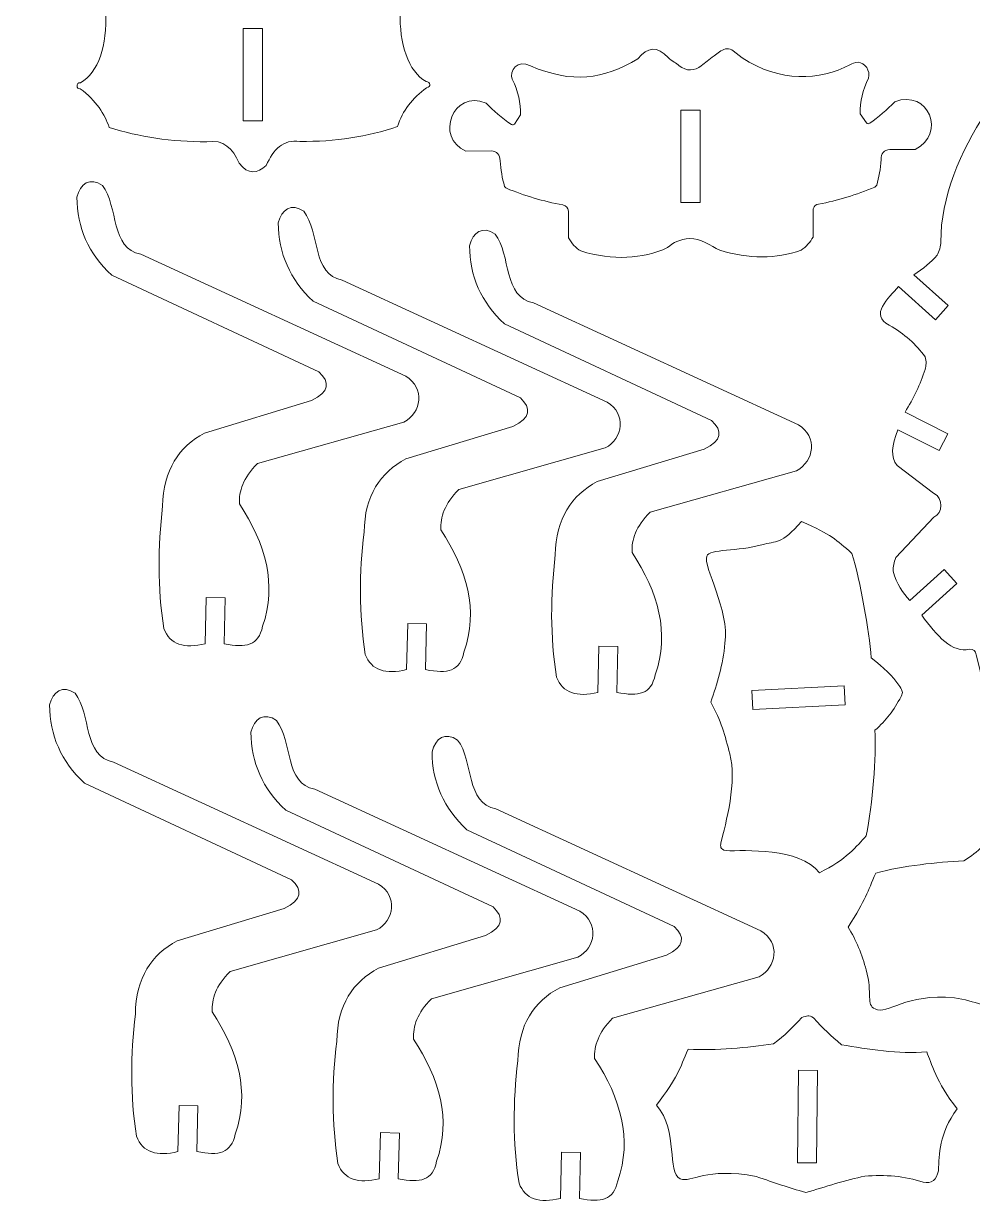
# Model space of a CAD drawing. Header units: millimetres. Extents: x -104 to 103, y -139 to 109.
# Drawn here: x -104.4 to 2.9, y -139.2 to -5.6 of the extents above; entities that cross this region are included whole.
import ezdxf

# ---------------------------------------------------------------- set-up
doc = ezdxf.new("R2010")
doc.units = ezdxf.units.MM
doc.header["$MEASUREMENT"] = 0
doc.layers.add('Camada 1', color=7, linetype='Continuous')

msp = doc.modelspace()

# ---------------------------------------------------------------- linework, layer by layer
at = {"layer": 'Camada 1', "color": 22, "lineweight": 5}
for points in [[(-79.5614, -16.6367), (-77.3848, -16.6367), (-77.3848, -6.1771), (-79.5614, -6.1771), (-79.5614, -16.6367)], [(-30.0375, -25.8794), (-27.8609, -25.8794), (-27.8609, -15.4198), (-30.0375, -15.4198), (-30.0375, -25.8794)]]:
    msp.add_lwpolyline(points, close=True, dxfattribs=at)
for points, knots in [([(-98.523, 19.565), (-93.9081, 16.8086), (-88.4135, 16.693), (-84.4904, 19.487), (-84.4904, 19.487), (-83.8547, 19.9994), (-83.2411, 20.0253), (-82.6494, 19.5645), (-82.6494, 19.5645), (-80.1842, 17.5543), (-77.4121, 17.1266), (-74.1553, 19.6863), (-74.1553, 19.6863), (-73.7269, 19.9688), (-73.2712, 19.9939), (-72.7882, 19.7616), (-72.7882, 19.7616), (-67.6237, 16.5346), (-62.7792, 16.942), (-58.1535, 19.836), (-58.1535, 19.836), (-57.0423, 20.2138), (-56.0521, 19.1892), (-56.4879, 17.9128), (-56.4879, 17.9128), (-57.4073, 15.3355), (-58.237, 12.948), (-56.3159, 10.8503), (-56.3159, 10.8503), (-55.0626, 8.6309), (-54.4555, 6.4345), (-56.1568, 4.3198), (-56.1568, 4.3198), (-58.3031, 2.5494), (-60.765, 1.6205), (-63.3701, 1.0739), (-63.3701, 1.0739), (-63.0737, -2.5569), (-61.7649, -2.4256), (-61.7822, -4.3425), (-61.7822, -4.3425), (-61.9094, -7.8312), (-60.885, -11.0652), (-58.849, -12.1951), (-58.849, -12.1951), (-58.3907, -12.242), (-58.2263, -12.7658), (-58.8046, -12.9036), (-58.8046, -12.9036), (-60.4185, -14.0452), (-61.5458, -15.4856), (-62.0853, -17.2872), (-62.0853, -17.2872), (-65.4737, -18.436), (-69.1583, -18.9945), (-73.1388, -18.9629), (-73.1388, -18.9629), (-75.04, -18.6869), (-76.1657, -19.8619), (-76.9388, -21.6967), (-76.9388, -21.6967), (-77.9469, -22.5952), (-78.9698, -22.7834), (-80.025, -21.4095), (-80.025, -21.4095), (-80.711, -19.7779), (-81.7637, -18.7146), (-83.682, -18.9949), (-83.682, -18.9949), (-87.6887, -19.015), (-91.3415, -18.4443), (-94.701, -17.3841), (-94.701, -17.3841), (-95.2491, -15.8697), (-96.1386, -14.3642), (-98, -12.9915), (-98, -12.9915), (-98.4762, -13.0764), (-98.4605, -12.292), (-97.9676, -12.3113), (-97.9676, -12.3113), (-95.9265, -11.1969), (-94.9405, -8.056), (-95.0897, -4.3387), (-95.0897, -4.3387), (-95.0744, -2.5643), (-93.4596, -1.8243), (-93.5253, 0.9843), (-93.5253, 0.9843), (-100.6867, 2.6336), (-104.3966, 5.5456), (-99.6402, 12.5444), (-99.6402, 12.5444), (-99.1575, 14.1728), (-100.002, 16.1434), (-100.6192, 18.1849), (-100.6192, 18.1849), (-100.7056, 19.3972), (-99.6475, 20.1222), (-98.523, 19.565)], [0, 0, 0, 0, 0.04, 0.04, 0.04, 0.04, 0.08, 0.08, 0.08, 0.08, 0.12, 0.12, 0.12, 0.12, 0.16, 0.16, 0.16, 0.16, 0.2, 0.2, 0.2, 0.2, 0.24, 0.24, 0.24, 0.24, 0.28, 0.28, 0.28, 0.28, 0.32, 0.32, 0.32, 0.32, 0.36, 0.36, 0.36, 0.36, 0.4, 0.4, 0.4, 0.4, 0.44, 0.44, 0.44, 0.44, 0.48, 0.48, 0.48, 0.48, 0.52, 0.52, 0.52, 0.52, 0.56, 0.56, 0.56, 0.56, 0.6, 0.6, 0.6, 0.6, 0.64, 0.64, 0.64, 0.64, 0.68, 0.68, 0.68, 0.68, 0.72, 0.72, 0.72, 0.72, 0.76, 0.76, 0.76, 0.76, 0.8, 0.8, 0.8, 0.8, 0.84, 0.84, 0.84, 0.84, 0.88, 0.88, 0.88, 0.88, 0.92, 0.92, 0.92, 0.92, 0.96, 0.96, 0.96, 0.96, 1, 1, 1, 1]), ([(-52.0763, -14.6231), (-51.2447, -15.4859), (-50.2964, -16.3005), (-49.2072, -17.0572), (-49.2072, -17.0572), (-49.0544, -17.1328), (-48.9502, -17.0929), (-48.8681, -17.0007), (-48.8681, -17.0007), (-48.8681, -17.0007), (-48.1618, -15.9543), (-48.1618, -15.9543), (-48.1618, -15.9543), (-48.1391, -14.6293), (-48.4338, -13.2885), (-49.1114, -11.929), (-49.1114, -11.929), (-49.4672, -11.0482), (-48.5608, -9.5544), (-47.0443, -10.4164), (-47.0443, -10.4164), (-42.2934, -12.4258), (-38.875, -11.9751), (-34.8856, -9.6115), (-34.8856, -9.6115), (-33.8165, -8.2717), (-32.6889, -8.1048), (-31.4841, -9.4783), (-31.4841, -9.4783), (-30.9912, -9.894), (-30.5765, -10.0943), (-30.2229, -10.3951), (-30.2229, -10.3951), (-29.4355, -11.065), (-28.4561, -10.9903), (-27.7209, -10.3864), (-27.7209, -10.3864), (-27.3105, -10.0493), (-26.8237, -9.7216), (-26.2706, -9.2741), (-26.2706, -9.2741), (-26.2706, -9.2741), (-25.5153, -8.7137), (-25.5153, -8.7137), (-25.5153, -8.7137), (-25.0338, -8.4129), (-24.5634, -8.3671), (-24.1088, -8.6938), (-24.1088, -8.6938), (-24.1088, -8.6938), (-23.0976, -9.5015), (-23.0976, -9.5015), (-23.0976, -9.5015), (-18.8594, -12.3021), (-14.2911, -12.0728), (-10.8997, -10.2904), (-10.8997, -10.2904), (-10.6591, -10.1504), (-10.3684, -10.0433), (-9.9879, -9.9952), (-9.9879, -9.9952), (-9.2235, -10.0272), (-8.5363, -10.9899), (-8.8221, -11.7884), (-8.8221, -11.7884), (-9.4305, -13.1259), (-9.8, -14.4683), (-9.7435, -15.8202), (-9.7435, -15.8202), (-9.7435, -15.8202), (-9.03, -16.8617), (-9.03, -16.8617), (-9.03, -16.8617), (-8.9184, -16.9992), (-8.7915, -16.981), (-8.6574, -16.8919), (-8.6574, -16.8919), (-7.667, -16.2074), (-6.7319, -15.386), (-5.8384, -14.4618), (-5.8384, -14.4618), (-1.9681, -13.013), (0.0042, -18.126), (-3.5245, -19.8709), (-3.5245, -19.8709), (-3.5245, -19.8709), (-6.3765, -19.8709), (-6.3765, -19.8709), (-6.3765, -19.8709), (-7.0712, -19.9375), (-7.4076, -20.3173), (-7.3857, -21.0103), (-7.3857, -21.0103), (-7.444, -22.0697), (-7.6183, -23.0214), (-7.8684, -23.9027), (-7.8684, -23.9027), (-7.9174, -23.9857), (-7.9881, -24.0596), (-8.0877, -24.1219), (-8.0877, -24.1219), (-10.1865, -25.007), (-12.3044, -25.6821), (-14.45, -26.0502), (-14.45, -26.0502), (-14.7481, -26.0986), (-14.9637, -26.2627), (-15.0586, -26.5965), (-15.0586, -26.5965), (-15.0586, -26.5965), (-15.0776, -29.7821), (-15.0776, -29.7821), (-15.0776, -29.7821), (-15.4112, -30.3519), (-15.8305, -30.8696), (-16.4378, -31.2722), (-16.4378, -31.2722), (-19.2586, -32.2701), (-22.3236, -32.273), (-25.6326, -31.2809), (-25.6326, -31.2809), (-26.6559, -30.7668), (-27.8738, -29.8872), (-29.0058, -29.9616), (-29.0058, -29.9616), (-30.2006, -30.0313), (-30.8965, -30.3896), (-31.5338, -30.9838), (-31.5338, -30.9838), (-34.4415, -32.2694), (-37.6931, -32.4692), (-41.36, -31.3591), (-41.36, -31.3591), (-41.9224, -31.0035), (-42.3933, -30.5283), (-42.7305, -29.8786), (-42.7305, -29.8786), (-42.7305, -29.8786), (-42.7516, -26.8547), (-42.7516, -26.8547), (-42.7516, -26.8547), (-42.7823, -26.4798), (-42.9814, -26.2361), (-43.3841, -26.1511), (-43.3841, -26.1511), (-45.6151, -25.7461), (-47.7323, -25.1012), (-49.7597, -24.2672), (-49.7597, -24.2672), (-49.8603, -24.2164), (-49.9348, -24.1388), (-49.9814, -24.0447), (-49.9814, -24.0447), (-50.2429, -23.1205), (-50.4196, -22.1627), (-50.4834, -21.1606), (-50.4834, -21.1606), (-50.4806, -20.447), (-50.8403, -20.09), (-51.5005, -20.0283), (-51.5005, -20.0283), (-51.5005, -20.0283), (-54.3525, -20.0482), (-54.3525, -20.0482), (-54.3525, -20.0482), (-57.9011, -18.5335), (-55.8402, -13.0564), (-52.0763, -14.6231)], [0, 0, 0, 0, 0.02380952, 0.02380952, 0.02380952, 0.02380952, 0.04761905, 0.04761905, 0.04761905, 0.04761905, 0.07142857, 0.07142857, 0.07142857, 0.07142857, 0.0952381, 0.0952381, 0.0952381, 0.0952381, 0.11904762, 0.11904762, 0.11904762, 0.11904762, 0.14285714, 0.14285714, 0.14285714, 0.14285714, 0.16666667, 0.16666667, 0.16666667, 0.16666667, 0.19047619, 0.19047619, 0.19047619, 0.19047619, 0.21428571, 0.21428571, 0.21428571, 0.21428571, 0.23809524, 0.23809524, 0.23809524, 0.23809524, 0.26190476, 0.26190476, 0.26190476, 0.26190476, 0.28571429, 0.28571429, 0.28571429, 0.28571429, 0.30952381, 0.30952381, 0.30952381, 0.30952381, 0.33333333, 0.33333333, 0.33333333, 0.33333333, 0.35714286, 0.35714286, 0.35714286, 0.35714286, 0.38095238, 0.38095238, 0.38095238, 0.38095238, 0.4047619, 0.4047619, 0.4047619, 0.4047619, 0.42857143, 0.42857143, 0.42857143, 0.42857143, 0.45238095, 0.45238095, 0.45238095, 0.45238095, 0.47619048, 0.47619048, 0.47619048, 0.47619048, 0.5, 0.5, 0.5, 0.5, 0.52380952, 0.52380952, 0.52380952, 0.52380952, 0.54761905, 0.54761905, 0.54761905, 0.54761905, 0.57142857, 0.57142857, 0.57142857, 0.57142857, 0.5952381, 0.5952381, 0.5952381, 0.5952381, 0.61904762, 0.61904762, 0.61904762, 0.61904762, 0.64285714, 0.64285714, 0.64285714, 0.64285714, 0.66666667, 0.66666667, 0.66666667, 0.66666667, 0.69047619, 0.69047619, 0.69047619, 0.69047619, 0.71428571, 0.71428571, 0.71428571, 0.71428571, 0.73809524, 0.73809524, 0.73809524, 0.73809524, 0.76190476, 0.76190476, 0.76190476, 0.76190476, 0.78571429, 0.78571429, 0.78571429, 0.78571429, 0.80952381, 0.80952381, 0.80952381, 0.80952381, 0.83333333, 0.83333333, 0.83333333, 0.83333333, 0.85714286, 0.85714286, 0.85714286, 0.85714286, 0.88095238, 0.88095238, 0.88095238, 0.88095238, 0.9047619, 0.9047619, 0.9047619, 0.9047619, 0.92857143, 0.92857143, 0.92857143, 0.92857143, 0.95238095, 0.95238095, 0.95238095, 0.95238095, 0.97619048, 0.97619048, 0.97619048, 0.97619048, 1, 1, 1, 1]), ([(12.8209, -9.7805), (12.8209, -9.7805), (13.1247, -25.4746), (13.1247, -25.4746), (13.1247, -25.4746), (13.1247, -25.4746), (15.2731, -25.4306), (15.2731, -25.4306), (15.2731, -25.4306), (15.2731, -25.4306), (14.9515, -9.7349), (14.9515, -9.7349), (14.9515, -9.7349), (18.9311, -8.0171), (29.0247, -19.8304), (29.2074, -29.7046), (29.2074, -29.7046), (29.3872, -31.2252), (30.5644, -32.3892), (32.424, -33.3091), (32.424, -33.3091), (32.424, -33.3091), (28.6796, -36.9647), (28.6796, -36.9647), (28.6796, -36.9647), (28.6796, -36.9647), (30.1784, -38.4999), (30.1784, -38.4999), (30.1784, -38.4999), (30.1784, -38.4999), (34.1991, -34.5745), (34.1991, -34.5745), (34.1991, -34.5745), (35.0609, -35.3628), (35.7021, -36.1599), (36.1924, -36.9632), (36.1924, -36.9632), (36.552, -37.8017), (36.3393, -38.4628), (35.4361, -38.9103), (35.4361, -38.9103), (33.9063, -39.828), (32.615, -40.9975), (31.6346, -42.4953), (31.6346, -42.4953), (31.255, -43.1437), (31.3627, -43.8303), (31.804, -44.5433), (31.804, -44.5433), (32.428, -46.2705), (33.2086, -47.5983), (34.0333, -48.8145), (34.0333, -48.8145), (34.0333, -48.8145), (29.3147, -51.449), (29.3147, -51.449), (29.3147, -51.449), (29.3147, -51.449), (30.3606, -53.3223), (30.3606, -53.3223), (30.3606, -53.3223), (30.3606, -53.3223), (34.9297, -50.7713), (34.9297, -50.7713), (34.9297, -50.7713), (35.689, -52.3203), (36.0532, -53.7834), (35.0074, -54.9403), (35.0074, -54.9403), (35.0074, -54.9403), (31.1843, -58.0866), (31.1843, -58.0866), (31.1843, -58.0866), (30.1161, -58.7653), (30.0724, -60.1695), (31.2677, -60.8061), (31.2677, -60.8061), (31.2677, -60.8061), (35.7459, -65.2177), (35.7459, -65.2177), (35.7459, -65.2177), (35.9799, -65.6934), (36.1402, -66.1902), (36.139, -66.7341), (36.139, -66.7341), (35.8845, -67.9855), (35.2797, -69.1102), (34.385, -70.1305), (34.385, -70.1305), (34.385, -70.1305), (30.3599, -66.7721), (30.3599, -66.7721), (30.3599, -66.7721), (30.3599, -66.7721), (28.9884, -68.4221), (28.9884, -68.4221), (28.9884, -68.4221), (28.9884, -68.4221), (33.0999, -71.8397), (33.0999, -71.8397), (33.0999, -71.8397), (32.2901, -73.0288), (31.4554, -74.1017), (30.5298, -74.9804), (30.5298, -74.9804), (29.6468, -75.7854), (28.9367, -75.9729), (27.871, -75.893), (27.871, -75.893), (27.3903, -75.9274), (27.1438, -76.1523), (27.1315, -76.5679), (27.1315, -76.5679), (25.5416, -82.6955), (25.8731, -89.2994), (20.1162, -93.7542), (20.1162, -93.7542), (18.6141, -93.4616), (17.0987, -92.9002), (15.562, -91.9059), (15.562, -91.9059), (14.2438, -92.8131), (12.809, -93.5661), (11.0874, -93.9394), (11.0874, -93.9394), (5.9973, -91.1199), (5.1578, -84.1781), (3.3732, -77.0552), (3.3732, -77.0552), (3.3267, -76.6209), (3.0753, -76.4125), (2.619, -76.43), (2.619, -76.43), (0.6987, -76.8858), (-1.0595, -74.9762), (-2.784, -72.5758), (-2.784, -72.5758), (-2.784, -72.5758), (1.1838, -68.9924), (1.1838, -68.9924), (1.1838, -68.9924), (1.1838, -68.9924), (-0.2541, -67.4001), (-0.2541, -67.4001), (-0.2541, -67.4001), (-0.2541, -67.4001), (-4.1378, -70.9074), (-4.1378, -70.9074), (-4.1378, -70.9074), (-4.928, -70.0986), (-5.5857, -69.0455), (-6.0298, -67.599), (-6.0298, -67.599), (-6.0241, -67.1225), (-5.9289, -66.6166), (-5.7031, -66.0679), (-5.7031, -66.0679), (-5.7031, -66.0679), (-1.4057, -61.4763), (-1.4057, -61.4763), (-1.4057, -61.4763), (-0.4073, -61), (-0.2569, -59.4059), (-1.434, -58.7557), (-1.434, -58.7557), (-1.434, -58.7557), (-5.5732, -55.6399), (-5.5732, -55.6399), (-5.5732, -55.6399), (-6.3015, -54.7169), (-6.223, -53.3446), (-5.4762, -51.6001), (-5.4762, -51.6001), (-5.4762, -51.6001), (-0.8063, -53.9616), (-0.8063, -53.9616), (-0.8063, -53.9616), (-0.8063, -53.9616), (0.1804, -52.0485), (0.1804, -52.0485), (0.1804, -52.0485), (0.1804, -52.0485), (-4.6608, -49.6082), (-4.6608, -49.6082), (-4.6608, -49.6082), (-3.7427, -48.0368), (-2.9283, -46.4387), (-2.3989, -44.7665), (-2.3989, -44.7665), (-2.2722, -44.3354), (-2.2385, -43.8746), (-2.4087, -43.3491), (-2.4087, -43.3491), (-3.4011, -41.9373), (-4.7225, -40.725), (-6.4685, -39.7699), (-6.4685, -39.7699), (-8.7515, -38.621), (-6.5383, -36.6621), (-5.4103, -35.387), (-5.4103, -35.387), (-5.4103, -35.387), (-1.2321, -39.1442), (-1.2321, -39.1442), (-1.2321, -39.1442), (-1.2321, -39.1442), (0.2026, -37.5488), (0.2026, -37.5488), (0.2026, -37.5488), (0.2026, -37.5488), (-3.6886, -34.0498), (-3.6886, -34.0498), (-3.6886, -34.0498), (-2.6233, -33.3545), (-1.7032, -32.629), (-1.0414, -31.8501), (-1.0414, -31.8501), (-0.7798, -31.3614), (-0.6402, -30.8502), (-0.6226, -30.3165), (-0.6226, -30.3165), (-0.6748, -20.5278), (8.4518, -8.2205), (12.8209, -9.7805)], [0, 0, 0, 0, 0.01785714, 0.01785714, 0.01785714, 0.01785714, 0.03571429, 0.03571429, 0.03571429, 0.03571429, 0.05357143, 0.05357143, 0.05357143, 0.05357143, 0.07142857, 0.07142857, 0.07142857, 0.07142857, 0.08928571, 0.08928571, 0.08928571, 0.08928571, 0.10714286, 0.10714286, 0.10714286, 0.10714286, 0.125, 0.125, 0.125, 0.125, 0.14285714, 0.14285714, 0.14285714, 0.14285714, 0.16071429, 0.16071429, 0.16071429, 0.16071429, 0.17857143, 0.17857143, 0.17857143, 0.17857143, 0.19642857, 0.19642857, 0.19642857, 0.19642857, 0.21428571, 0.21428571, 0.21428571, 0.21428571, 0.23214286, 0.23214286, 0.23214286, 0.23214286, 0.25, 0.25, 0.25, 0.25, 0.26785714, 0.26785714, 0.26785714, 0.26785714, 0.28571429, 0.28571429, 0.28571429, 0.28571429, 0.30357143, 0.30357143, 0.30357143, 0.30357143, 0.32142857, 0.32142857, 0.32142857, 0.32142857, 0.33928571, 0.33928571, 0.33928571, 0.33928571, 0.35714286, 0.35714286, 0.35714286, 0.35714286, 0.375, 0.375, 0.375, 0.375, 0.39285714, 0.39285714, 0.39285714, 0.39285714, 0.41071429, 0.41071429, 0.41071429, 0.41071429, 0.42857143, 0.42857143, 0.42857143, 0.42857143, 0.44642857, 0.44642857, 0.44642857, 0.44642857, 0.46428571, 0.46428571, 0.46428571, 0.46428571, 0.48214286, 0.48214286, 0.48214286, 0.48214286, 0.5, 0.5, 0.5, 0.5, 0.51785714, 0.51785714, 0.51785714, 0.51785714, 0.53571429, 0.53571429, 0.53571429, 0.53571429, 0.55357143, 0.55357143, 0.55357143, 0.55357143, 0.57142857, 0.57142857, 0.57142857, 0.57142857, 0.58928571, 0.58928571, 0.58928571, 0.58928571, 0.60714286, 0.60714286, 0.60714286, 0.60714286, 0.625, 0.625, 0.625, 0.625, 0.64285714, 0.64285714, 0.64285714, 0.64285714, 0.66071429, 0.66071429, 0.66071429, 0.66071429, 0.67857143, 0.67857143, 0.67857143, 0.67857143, 0.69642857, 0.69642857, 0.69642857, 0.69642857, 0.71428571, 0.71428571, 0.71428571, 0.71428571, 0.73214286, 0.73214286, 0.73214286, 0.73214286, 0.75, 0.75, 0.75, 0.75, 0.76785714, 0.76785714, 0.76785714, 0.76785714, 0.78571429, 0.78571429, 0.78571429, 0.78571429, 0.80357143, 0.80357143, 0.80357143, 0.80357143, 0.82142857, 0.82142857, 0.82142857, 0.82142857, 0.83928571, 0.83928571, 0.83928571, 0.83928571, 0.85714286, 0.85714286, 0.85714286, 0.85714286, 0.875, 0.875, 0.875, 0.875, 0.89285714, 0.89285714, 0.89285714, 0.89285714, 0.91071429, 0.91071429, 0.91071429, 0.91071429, 0.92857143, 0.92857143, 0.92857143, 0.92857143, 0.94642857, 0.94642857, 0.94642857, 0.94642857, 0.96428571, 0.96428571, 0.96428571, 0.96428571, 0.98214286, 0.98214286, 0.98214286, 0.98214286, 1, 1, 1, 1]), ([(-98.3687, -25.2608), (-98.005, -23.7377), (-96.8819, -22.96), (-95.4746, -23.942), (-95.4746, -23.942), (-93.6519, -26.3509), (-94.573, -31.1002), (-91.1363, -31.7338), (-91.1363, -31.7338), (-91.1363, -31.7338), (-61.1633, -45.5409), (-61.1633, -45.5409), (-61.1633, -45.5409), (-58.9485, -46.8672), (-59.3699, -49.6684), (-61.3698, -50.7333), (-61.3698, -50.7333), (-61.3698, -50.7333), (-77.9444, -55.4319), (-77.9444, -55.4319), (-77.9444, -55.4319), (-79.5689, -57.0521), (-80.0377, -58.5513), (-79.9812, -59.9955), (-79.9812, -59.9955), (-77.0087, -64.5074), (-75.7008, -69.0993), (-77.3602, -73.8346), (-77.3602, -73.8346), (-77.8291, -76.0245), (-79.1985, -76.3118), (-81.7008, -75.8174), (-81.7008, -75.8174), (-81.7008, -75.8174), (-81.5816, -70.6351), (-81.5816, -70.6351), (-81.5816, -70.6351), (-81.5816, -70.6351), (-83.7265, -70.5857), (-83.7265, -70.5857), (-83.7265, -70.5857), (-83.7265, -70.5857), (-83.8469, -75.8174), (-83.8469, -75.8174), (-83.8469, -75.8174), (-86.2072, -76.3824), (-87.8461, -75.9185), (-88.5269, -74.0895), (-88.5269, -74.0895), (-89.2563, -69.4778), (-89.2215, -64.8678), (-88.6636, -60.2592), (-88.6636, -60.2592), (-88.5882, -56.12), (-86.8303, -53.5185), (-83.9211, -51.9694), (-83.9211, -51.9694), (-83.9211, -51.9694), (-71.8288, -48.2852), (-71.8288, -48.2852), (-71.8288, -48.2852), (-69.7932, -47.3223), (-69.7169, -46.2318), (-70.9808, -45.0541), (-70.9808, -45.0541), (-70.9808, -45.0541), (-94.4302, -34.1117), (-94.4302, -34.1117), (-94.4302, -34.1117), (-97.0471, -31.6563), (-98.36, -28.7059), (-98.3687, -25.2608)], [0, 0, 0, 0, 0.05555556, 0.05555556, 0.05555556, 0.05555556, 0.11111111, 0.11111111, 0.11111111, 0.11111111, 0.16666667, 0.16666667, 0.16666667, 0.16666667, 0.22222222, 0.22222222, 0.22222222, 0.22222222, 0.27777778, 0.27777778, 0.27777778, 0.27777778, 0.33333333, 0.33333333, 0.33333333, 0.33333333, 0.38888889, 0.38888889, 0.38888889, 0.38888889, 0.44444444, 0.44444444, 0.44444444, 0.44444444, 0.5, 0.5, 0.5, 0.5, 0.55555556, 0.55555556, 0.55555556, 0.55555556, 0.61111111, 0.61111111, 0.61111111, 0.61111111, 0.66666667, 0.66666667, 0.66666667, 0.66666667, 0.72222222, 0.72222222, 0.72222222, 0.72222222, 0.77777778, 0.77777778, 0.77777778, 0.77777778, 0.83333333, 0.83333333, 0.83333333, 0.83333333, 0.88888889, 0.88888889, 0.88888889, 0.88888889, 0.94444444, 0.94444444, 0.94444444, 0.94444444, 1, 1, 1, 1]), ([(-75.5824, -28.1864), (-75.2187, -26.6633), (-74.0956, -25.8856), (-72.6883, -26.8676), (-72.6883, -26.8676), (-70.8656, -29.2765), (-71.7867, -34.0258), (-68.35, -34.6594), (-68.35, -34.6594), (-68.35, -34.6594), (-38.377, -48.4665), (-38.377, -48.4665), (-38.377, -48.4665), (-36.1622, -49.7928), (-36.5836, -52.594), (-38.5835, -53.6589), (-38.5835, -53.6589), (-38.5835, -53.6589), (-55.1581, -58.3575), (-55.1581, -58.3575), (-55.1581, -58.3575), (-56.7826, -59.9777), (-57.2514, -61.4769), (-57.1949, -62.9211), (-57.1949, -62.9211), (-54.2224, -67.433), (-52.9145, -72.0249), (-54.5739, -76.7602), (-54.5739, -76.7602), (-55.0428, -78.9501), (-56.4122, -79.2374), (-58.9145, -78.743), (-58.9145, -78.743), (-58.9145, -78.743), (-58.7953, -73.5607), (-58.7953, -73.5607), (-58.7953, -73.5607), (-58.7953, -73.5607), (-60.9402, -73.5113), (-60.9402, -73.5113), (-60.9402, -73.5113), (-60.9402, -73.5113), (-61.0606, -78.743), (-61.0606, -78.743), (-61.0606, -78.743), (-63.4209, -79.308), (-65.0598, -78.8441), (-65.7406, -77.0151), (-65.7406, -77.0151), (-66.47, -72.4034), (-66.4352, -67.7934), (-65.8773, -63.1848), (-65.8773, -63.1848), (-65.8019, -59.0456), (-64.044, -56.4441), (-61.1348, -54.895), (-61.1348, -54.895), (-61.1348, -54.895), (-49.0425, -51.2108), (-49.0425, -51.2108), (-49.0425, -51.2108), (-47.0069, -50.2479), (-46.9306, -49.1574), (-48.1945, -47.9797), (-48.1945, -47.9797), (-48.1945, -47.9797), (-71.6439, -37.0373), (-71.6439, -37.0373), (-71.6439, -37.0373), (-74.2608, -34.5819), (-75.5737, -31.6315), (-75.5824, -28.1864)], [0, 0, 0, 0, 0.05555556, 0.05555556, 0.05555556, 0.05555556, 0.11111111, 0.11111111, 0.11111111, 0.11111111, 0.16666667, 0.16666667, 0.16666667, 0.16666667, 0.22222222, 0.22222222, 0.22222222, 0.22222222, 0.27777778, 0.27777778, 0.27777778, 0.27777778, 0.33333333, 0.33333333, 0.33333333, 0.33333333, 0.38888889, 0.38888889, 0.38888889, 0.38888889, 0.44444444, 0.44444444, 0.44444444, 0.44444444, 0.5, 0.5, 0.5, 0.5, 0.55555556, 0.55555556, 0.55555556, 0.55555556, 0.61111111, 0.61111111, 0.61111111, 0.61111111, 0.66666667, 0.66666667, 0.66666667, 0.66666667, 0.72222222, 0.72222222, 0.72222222, 0.72222222, 0.77777778, 0.77777778, 0.77777778, 0.77777778, 0.83333333, 0.83333333, 0.83333333, 0.83333333, 0.88888889, 0.88888889, 0.88888889, 0.88888889, 0.94444444, 0.94444444, 0.94444444, 0.94444444, 1, 1, 1, 1]), ([(-53.9443, -30.7593), (-53.5806, -29.2362), (-52.4575, -28.4585), (-51.0502, -29.4405), (-51.0502, -29.4405), (-49.2275, -31.8494), (-50.1486, -36.5987), (-46.7119, -37.2323), (-46.7119, -37.2323), (-46.7119, -37.2323), (-16.7389, -51.0394), (-16.7389, -51.0394), (-16.7389, -51.0394), (-14.5241, -52.3657), (-14.9455, -55.1669), (-16.9454, -56.2318), (-16.9454, -56.2318), (-16.9454, -56.2318), (-33.52, -60.9304), (-33.52, -60.9304), (-33.52, -60.9304), (-35.1445, -62.5506), (-35.6133, -64.0498), (-35.5568, -65.494), (-35.5568, -65.494), (-32.5843, -70.0059), (-31.2764, -74.5978), (-32.9358, -79.3331), (-32.9358, -79.3331), (-33.4047, -81.523), (-34.7741, -81.8103), (-37.2764, -81.3159), (-37.2764, -81.3159), (-37.2764, -81.3159), (-37.1572, -76.1336), (-37.1572, -76.1336), (-37.1572, -76.1336), (-37.1572, -76.1336), (-39.3021, -76.0842), (-39.3021, -76.0842), (-39.3021, -76.0842), (-39.3021, -76.0842), (-39.4225, -81.3159), (-39.4225, -81.3159), (-39.4225, -81.3159), (-41.7828, -81.8809), (-43.4217, -81.417), (-44.1025, -79.588), (-44.1025, -79.588), (-44.8319, -74.9763), (-44.7971, -70.3663), (-44.2392, -65.7577), (-44.2392, -65.7577), (-44.1638, -61.6185), (-42.4059, -59.017), (-39.4967, -57.4679), (-39.4967, -57.4679), (-39.4967, -57.4679), (-27.4044, -53.7837), (-27.4044, -53.7837), (-27.4044, -53.7837), (-25.3688, -52.8208), (-25.2925, -51.7303), (-26.5564, -50.5526), (-26.5564, -50.5526), (-26.5564, -50.5526), (-50.0058, -39.6102), (-50.0058, -39.6102), (-50.0058, -39.6102), (-52.6227, -37.1548), (-53.9356, -34.2044), (-53.9443, -30.7593)], [0, 0, 0, 0, 0.05555556, 0.05555556, 0.05555556, 0.05555556, 0.11111111, 0.11111111, 0.11111111, 0.11111111, 0.16666667, 0.16666667, 0.16666667, 0.16666667, 0.22222222, 0.22222222, 0.22222222, 0.22222222, 0.27777778, 0.27777778, 0.27777778, 0.27777778, 0.33333333, 0.33333333, 0.33333333, 0.33333333, 0.38888889, 0.38888889, 0.38888889, 0.38888889, 0.44444444, 0.44444444, 0.44444444, 0.44444444, 0.5, 0.5, 0.5, 0.5, 0.55555556, 0.55555556, 0.55555556, 0.55555556, 0.61111111, 0.61111111, 0.61111111, 0.61111111, 0.66666667, 0.66666667, 0.66666667, 0.66666667, 0.72222222, 0.72222222, 0.72222222, 0.72222222, 0.77777778, 0.77777778, 0.77777778, 0.77777778, 0.83333333, 0.83333333, 0.83333333, 0.83333333, 0.88888889, 0.88888889, 0.88888889, 0.88888889, 0.94444444, 0.94444444, 0.94444444, 0.94444444, 1, 1, 1, 1]), ([(-10.6838, -65.5996), (-9.7053, -68.7139), (-8.7652, -74.3435), (-8.4911, -77.3978), (-8.4911, -77.3978), (-7.0019, -78.6383), (-6.1766, -79.333), (-5.2422, -80.6509), (-5.2422, -80.6509), (-4.9967, -81.1978), (-4.8296, -81.2039), (-5.1145, -81.7996), (-5.1145, -81.7996), (-5.963, -83.3455), (-6.7926, -84.4934), (-8.0758, -85.6048), (-8.0758, -85.6048), (-7.8949, -88.6737), (-8.3458, -93.8526), (-9.0665, -97.5638), (-9.0665, -97.5638), (-10.1193, -98.703), (-11.3074, -100.2557), (-14.362, -101.7381), (-14.362, -101.7381), (-16.6285, -98.8046), (-22.8503, -99.2831), (-24.9102, -99.2347), (-24.9102, -99.2347), (-25.6835, -99.0594), (-25.5166, -98.7194), (-25.5215, -98.3632), (-25.5215, -98.3632), (-24.9318, -96.2416), (-23.6549, -91.2546), (-24.5075, -88.2943), (-24.5075, -88.2943), (-25.0037, -86.2349), (-25.5053, -84.4984), (-26.6628, -82.4309), (-26.6628, -82.4309), (-25.935, -80.3698), (-25.2636, -78.1799), (-25.0473, -75.7652), (-25.0473, -75.7652), (-24.4992, -71.9918), (-27.5491, -67.063), (-27.1052, -65.9152), (-27.1052, -65.9152), (-26.7987, -65.0411), (-23.5763, -65.3765), (-20.8778, -64.6181), (-20.8778, -64.6181), (-19.2096, -64.1493), (-18.7155, -64.6283), (-16.3868, -61.981), (-16.3868, -61.981), (-12.9375, -63.5107), (-12.4963, -63.9878), (-10.6838, -65.5996)], [0, 0, 0, 0, 0.06666667, 0.06666667, 0.06666667, 0.06666667, 0.13333333, 0.13333333, 0.13333333, 0.13333333, 0.2, 0.2, 0.2, 0.2, 0.26666667, 0.26666667, 0.26666667, 0.26666667, 0.33333333, 0.33333333, 0.33333333, 0.33333333, 0.4, 0.4, 0.4, 0.4, 0.46666667, 0.46666667, 0.46666667, 0.46666667, 0.53333333, 0.53333333, 0.53333333, 0.53333333, 0.6, 0.6, 0.6, 0.6, 0.66666667, 0.66666667, 0.66666667, 0.66666667, 0.73333333, 0.73333333, 0.73333333, 0.73333333, 0.8, 0.8, 0.8, 0.8, 0.86666667, 0.86666667, 0.86666667, 0.86666667, 0.93333333, 0.93333333, 0.93333333, 0.93333333, 1, 1, 1, 1]), ([(-101.4575, -82.7389), (-101.0938, -81.2158), (-99.9707, -80.4381), (-98.5634, -81.4201), (-98.5634, -81.4201), (-96.7407, -83.829), (-97.6618, -88.5783), (-94.2251, -89.2119), (-94.2251, -89.2119), (-94.2251, -89.2119), (-64.2521, -103.019), (-64.2521, -103.019), (-64.2521, -103.019), (-62.0373, -104.3453), (-62.4587, -107.1465), (-64.4586, -108.2114), (-64.4586, -108.2114), (-64.4586, -108.2114), (-81.0332, -112.91), (-81.0332, -112.91), (-81.0332, -112.91), (-82.6577, -114.5302), (-83.1265, -116.0294), (-83.07, -117.4736), (-83.07, -117.4736), (-80.0975, -121.9855), (-78.7896, -126.5774), (-80.449, -131.3127), (-80.449, -131.3127), (-80.9179, -133.5026), (-82.2873, -133.7899), (-84.7896, -133.2955), (-84.7896, -133.2955), (-84.7896, -133.2955), (-84.6704, -128.1132), (-84.6704, -128.1132), (-84.6704, -128.1132), (-84.6704, -128.1132), (-86.8153, -128.0638), (-86.8153, -128.0638), (-86.8153, -128.0638), (-86.8153, -128.0638), (-86.9357, -133.2955), (-86.9357, -133.2955), (-86.9357, -133.2955), (-89.296, -133.8605), (-90.9349, -133.3966), (-91.6157, -131.5676), (-91.6157, -131.5676), (-92.3451, -126.9559), (-92.3103, -122.3459), (-91.7524, -117.7373), (-91.7524, -117.7373), (-91.677, -113.5981), (-89.9191, -110.9966), (-87.0099, -109.4475), (-87.0099, -109.4475), (-87.0099, -109.4475), (-74.9176, -105.7633), (-74.9176, -105.7633), (-74.9176, -105.7633), (-72.882, -104.8004), (-72.8057, -103.7099), (-74.0696, -102.5322), (-74.0696, -102.5322), (-74.0696, -102.5322), (-97.519, -91.5898), (-97.519, -91.5898), (-97.519, -91.5898), (-100.1359, -89.1344), (-101.4488, -86.184), (-101.4575, -82.7389)], [0, 0, 0, 0, 0.05555556, 0.05555556, 0.05555556, 0.05555556, 0.11111111, 0.11111111, 0.11111111, 0.11111111, 0.16666667, 0.16666667, 0.16666667, 0.16666667, 0.22222222, 0.22222222, 0.22222222, 0.22222222, 0.27777778, 0.27777778, 0.27777778, 0.27777778, 0.33333333, 0.33333333, 0.33333333, 0.33333333, 0.38888889, 0.38888889, 0.38888889, 0.38888889, 0.44444444, 0.44444444, 0.44444444, 0.44444444, 0.5, 0.5, 0.5, 0.5, 0.55555556, 0.55555556, 0.55555556, 0.55555556, 0.61111111, 0.61111111, 0.61111111, 0.61111111, 0.66666667, 0.66666667, 0.66666667, 0.66666667, 0.72222222, 0.72222222, 0.72222222, 0.72222222, 0.77777778, 0.77777778, 0.77777778, 0.77777778, 0.83333333, 0.83333333, 0.83333333, 0.83333333, 0.88888889, 0.88888889, 0.88888889, 0.88888889, 0.94444444, 0.94444444, 0.94444444, 0.94444444, 1, 1, 1, 1]), ([(-11.5476, -80.5922), (-11.5476, -80.5922), (-11.4392, -82.7349), (-11.4392, -82.7349), (-11.4392, -82.7349), (-11.4392, -82.7349), (-21.8919, -83.2638), (-21.8919, -83.2638), (-21.8919, -83.2638), (-21.8919, -83.2638), (-22.0003, -81.121), (-22.0003, -81.121), (-22.0003, -81.121), (-22.0003, -81.121), (-11.5476, -80.5922), (-11.5476, -80.5922)], [0, 0, 0, 0, 0.25, 0.25, 0.25, 0.25, 0.5, 0.5, 0.5, 0.5, 0.75, 0.75, 0.75, 0.75, 1, 1, 1, 1]), ([(-78.6736, -85.8181), (-78.3099, -84.295), (-77.1868, -83.5173), (-75.7795, -84.4993), (-75.7795, -84.4993), (-73.9568, -86.9082), (-74.8779, -91.6575), (-71.4412, -92.2911), (-71.4412, -92.2911), (-71.4412, -92.2911), (-41.4682, -106.0982), (-41.4682, -106.0982), (-41.4682, -106.0982), (-39.2534, -107.4245), (-39.6748, -110.2257), (-41.6747, -111.2906), (-41.6747, -111.2906), (-41.6747, -111.2906), (-58.2493, -115.9892), (-58.2493, -115.9892), (-58.2493, -115.9892), (-59.8738, -117.6094), (-60.3426, -119.1086), (-60.2861, -120.5528), (-60.2861, -120.5528), (-57.3136, -125.0647), (-56.0057, -129.6566), (-57.6651, -134.3919), (-57.6651, -134.3919), (-58.134, -136.5818), (-59.5034, -136.8691), (-62.0057, -136.3747), (-62.0057, -136.3747), (-62.0057, -136.3747), (-61.8865, -131.1924), (-61.8865, -131.1924), (-61.8865, -131.1924), (-61.8865, -131.1924), (-64.0314, -131.143), (-64.0314, -131.143), (-64.0314, -131.143), (-64.0314, -131.143), (-64.1518, -136.3747), (-64.1518, -136.3747), (-64.1518, -136.3747), (-66.5121, -136.9397), (-68.151, -136.4758), (-68.8318, -134.6468), (-68.8318, -134.6468), (-69.5612, -130.0351), (-69.5264, -125.4251), (-68.9685, -120.8165), (-68.9685, -120.8165), (-68.8931, -116.6773), (-67.1352, -114.0758), (-64.226, -112.5267), (-64.226, -112.5267), (-64.226, -112.5267), (-52.1337, -108.8425), (-52.1337, -108.8425), (-52.1337, -108.8425), (-50.0981, -107.8796), (-50.0218, -106.7891), (-51.2857, -105.6114), (-51.2857, -105.6114), (-51.2857, -105.6114), (-74.7351, -94.669), (-74.7351, -94.669), (-74.7351, -94.669), (-77.352, -92.2136), (-78.6649, -89.2632), (-78.6736, -85.8181)], [0, 0, 0, 0, 0.05555556, 0.05555556, 0.05555556, 0.05555556, 0.11111111, 0.11111111, 0.11111111, 0.11111111, 0.16666667, 0.16666667, 0.16666667, 0.16666667, 0.22222222, 0.22222222, 0.22222222, 0.22222222, 0.27777778, 0.27777778, 0.27777778, 0.27777778, 0.33333333, 0.33333333, 0.33333333, 0.33333333, 0.38888889, 0.38888889, 0.38888889, 0.38888889, 0.44444444, 0.44444444, 0.44444444, 0.44444444, 0.5, 0.5, 0.5, 0.5, 0.55555556, 0.55555556, 0.55555556, 0.55555556, 0.61111111, 0.61111111, 0.61111111, 0.61111111, 0.66666667, 0.66666667, 0.66666667, 0.66666667, 0.72222222, 0.72222222, 0.72222222, 0.72222222, 0.77777778, 0.77777778, 0.77777778, 0.77777778, 0.83333333, 0.83333333, 0.83333333, 0.83333333, 0.88888889, 0.88888889, 0.88888889, 0.88888889, 0.94444444, 0.94444444, 0.94444444, 0.94444444, 1, 1, 1, 1]), ([(-58.1837, -88.0381), (-57.82, -86.515), (-56.6969, -85.7373), (-55.2896, -86.7193), (-55.2896, -86.7193), (-53.4669, -89.1282), (-54.388, -93.8775), (-50.9513, -94.5111), (-50.9513, -94.5111), (-50.9513, -94.5111), (-20.9783, -108.3182), (-20.9783, -108.3182), (-20.9783, -108.3182), (-18.7635, -109.6445), (-19.1849, -112.4457), (-21.1848, -113.5106), (-21.1848, -113.5106), (-21.1848, -113.5106), (-37.7594, -118.2092), (-37.7594, -118.2092), (-37.7594, -118.2092), (-39.3839, -119.8294), (-39.8527, -121.3286), (-39.7962, -122.7728), (-39.7962, -122.7728), (-36.8237, -127.2847), (-35.5158, -131.8766), (-37.1752, -136.6119), (-37.1752, -136.6119), (-37.6441, -138.8018), (-39.0135, -139.0891), (-41.5158, -138.5947), (-41.5158, -138.5947), (-41.5158, -138.5947), (-41.3966, -133.4124), (-41.3966, -133.4124), (-41.3966, -133.4124), (-41.3966, -133.4124), (-43.5415, -133.363), (-43.5415, -133.363), (-43.5415, -133.363), (-43.5415, -133.363), (-43.6619, -138.5947), (-43.6619, -138.5947), (-43.6619, -138.5947), (-46.0222, -139.1597), (-47.6611, -138.6958), (-48.3419, -136.8668), (-48.3419, -136.8668), (-49.0713, -132.2551), (-49.0365, -127.6451), (-48.4786, -123.0365), (-48.4786, -123.0365), (-48.4032, -118.8973), (-46.6453, -116.2958), (-43.7361, -114.7467), (-43.7361, -114.7467), (-43.7361, -114.7467), (-31.6438, -111.0625), (-31.6438, -111.0625), (-31.6438, -111.0625), (-29.6082, -110.0996), (-29.5319, -109.0091), (-30.7958, -107.8314), (-30.7958, -107.8314), (-30.7958, -107.8314), (-54.2452, -96.889), (-54.2452, -96.889), (-54.2452, -96.889), (-56.8621, -94.4336), (-58.175, -91.4832), (-58.1837, -88.0381)], [0, 0, 0, 0, 0.05555556, 0.05555556, 0.05555556, 0.05555556, 0.11111111, 0.11111111, 0.11111111, 0.11111111, 0.16666667, 0.16666667, 0.16666667, 0.16666667, 0.22222222, 0.22222222, 0.22222222, 0.22222222, 0.27777778, 0.27777778, 0.27777778, 0.27777778, 0.33333333, 0.33333333, 0.33333333, 0.33333333, 0.38888889, 0.38888889, 0.38888889, 0.38888889, 0.44444444, 0.44444444, 0.44444444, 0.44444444, 0.5, 0.5, 0.5, 0.5, 0.55555556, 0.55555556, 0.55555556, 0.55555556, 0.61111111, 0.61111111, 0.61111111, 0.61111111, 0.66666667, 0.66666667, 0.66666667, 0.66666667, 0.72222222, 0.72222222, 0.72222222, 0.72222222, 0.77777778, 0.77777778, 0.77777778, 0.77777778, 0.83333333, 0.83333333, 0.83333333, 0.83333333, 0.88888889, 0.88888889, 0.88888889, 0.88888889, 0.94444444, 0.94444444, 0.94444444, 0.94444444, 1, 1, 1, 1]), ([(-7.9936, -101.7713), (-4.8371, -100.939), (-1.0926, -100.5273), (1.9711, -100.3958), (1.9711, -100.3958), (3.6109, -99.4077), (4.7478, -98.1223), (5.8156, -96.8605), (5.8156, -96.8605), (6.3733, -96.6408), (6.5604, -96.5638), (7.1422, -96.8761), (7.1422, -96.8761), (8.2631, -98.1807), (9.6723, -99.2757), (11.0947, -100.2362), (11.0947, -100.2362), (14.1687, -100.1984), (17.3873, -100.6639), (21.1016, -101.2623), (21.1016, -101.2623), (21.607, -102.4608), (22.4915, -104.4207), (24.4349, -107.273), (24.4349, -107.273), (22.3569, -110.2262), (22.3003, -114.0831), (22.2789, -116.0042), (22.2789, -116.0042), (22.0678, -116.7685), (21.0997, -116.8394), (20.5842, -116.6914), (20.5842, -116.6914), (18.4925, -116.0036), (15.2816, -115.239), (12.7003, -115.7029), (12.7003, -115.7029), (10.62, -116.1027), (8.9039, -116.8787), (6.7744, -117.5881), (6.7744, -117.5881), (4.7204, -117.0027), (3.3095, -116.2378), (0.9075, -115.9092), (0.9075, -115.9092), (-4.6466, -115.317), (-6.614, -117.8738), (-8.0523, -117.1469), (-8.0523, -117.1469), (-9.1349, -116.7089), (-8.3146, -115.4689), (-9.0672, -112.7321), (-9.0672, -112.7321), (-9.5268, -111.0609), (-10.2252, -109.2712), (-11.1147, -107.8949), (-11.1147, -107.8949), (-9.0573, -104.6441), (-8.9188, -103.9853), (-7.9936, -101.7713)], [0, 0, 0, 0, 0.06666667, 0.06666667, 0.06666667, 0.06666667, 0.13333333, 0.13333333, 0.13333333, 0.13333333, 0.2, 0.2, 0.2, 0.2, 0.26666667, 0.26666667, 0.26666667, 0.26666667, 0.33333333, 0.33333333, 0.33333333, 0.33333333, 0.4, 0.4, 0.4, 0.4, 0.46666667, 0.46666667, 0.46666667, 0.46666667, 0.53333333, 0.53333333, 0.53333333, 0.53333333, 0.6, 0.6, 0.6, 0.6, 0.66666667, 0.66666667, 0.66666667, 0.66666667, 0.73333333, 0.73333333, 0.73333333, 0.73333333, 0.8, 0.8, 0.8, 0.8, 0.86666667, 0.86666667, 0.86666667, 0.86666667, 0.93333333, 0.93333333, 0.93333333, 0.93333333, 1, 1, 1, 1]), ([(-29.2272, -121.6997), (-26.0037, -121.8858), (-22.5126, -121.5323), (-19.5426, -121.106), (-19.5426, -121.106), (-18.1842, -120.0911), (-17.5056, -119.3141), (-16.3387, -118.1247), (-16.3387, -118.1247), (-15.781, -117.905), (-15.5939, -117.828), (-15.0121, -118.1403), (-15.0121, -118.1403), (-13.8912, -119.4449), (-13.0763, -120.1326), (-11.8792, -121.196), (-11.8792, -121.196), (-8.8859, -121.6962), (-5.3999, -122.2724), (-2.2111, -122.0169), (-2.2111, -122.0169), (-1.7057, -123.2154), (-1.1699, -125.4435), (1.2187, -128.4392), (1.2187, -128.4392), (-0.8593, -131.3924), (-0.7651, -133.5256), (-0.901, -135.4615), (-0.901, -135.4615), (-1.1121, -136.467), (-1.6351, -136.9756), (-2.6138, -136.7574), (-2.6138, -136.7574), (-4.7055, -136.0696), (-6.923, -135.8855), (-9.2352, -136.0804), (-9.2352, -136.0804), (-11.3155, -136.4802), (-13.7348, -137.3091), (-15.9079, -137.9323), (-15.9079, -137.9323), (-17.9619, -137.3469), (-19.3181, -136.8533), (-21.5049, -136.1212), (-21.5049, -136.1212), (-27.3012, -134.991), (-28.7933, -136.9004), (-30.097, -136.3618), (-30.097, -136.3618), (-31.709, -135.6647), (-30.2289, -130.9851), (-32.8069, -128.0395), (-32.8069, -128.0395), (-30.3848, -124.9198), (-30.1524, -123.9137), (-29.2272, -121.6997)], [0, 0, 0, 0, 0.07142857, 0.07142857, 0.07142857, 0.07142857, 0.14285714, 0.14285714, 0.14285714, 0.14285714, 0.21428571, 0.21428571, 0.21428571, 0.21428571, 0.28571429, 0.28571429, 0.28571429, 0.28571429, 0.35714286, 0.35714286, 0.35714286, 0.35714286, 0.42857143, 0.42857143, 0.42857143, 0.42857143, 0.5, 0.5, 0.5, 0.5, 0.57142857, 0.57142857, 0.57142857, 0.57142857, 0.64285714, 0.64285714, 0.64285714, 0.64285714, 0.71428571, 0.71428571, 0.71428571, 0.71428571, 0.78571429, 0.78571429, 0.78571429, 0.78571429, 0.85714286, 0.85714286, 0.85714286, 0.85714286, 0.92857143, 0.92857143, 0.92857143, 0.92857143, 1, 1, 1, 1]), ([(-16.7289, -124.0863), (-16.7289, -124.0863), (-14.5835, -124.1115), (-14.5835, -124.1115), (-14.5835, -124.1115), (-14.5835, -124.1115), (-14.7064, -134.5767), (-14.7064, -134.5767), (-14.7064, -134.5767), (-14.7064, -134.5767), (-16.8518, -134.5515), (-16.8518, -134.5515), (-16.8518, -134.5515), (-16.8518, -134.5515), (-16.7289, -124.0863), (-16.7289, -124.0863)], [0, 0, 0, 0, 0.25, 0.25, 0.25, 0.25, 0.5, 0.5, 0.5, 0.5, 0.75, 0.75, 0.75, 0.75, 1, 1, 1, 1])]:
    msp.add_open_spline(points, degree=3, knots=knots, dxfattribs=at)

doc.saveas('drawing.dxf')
